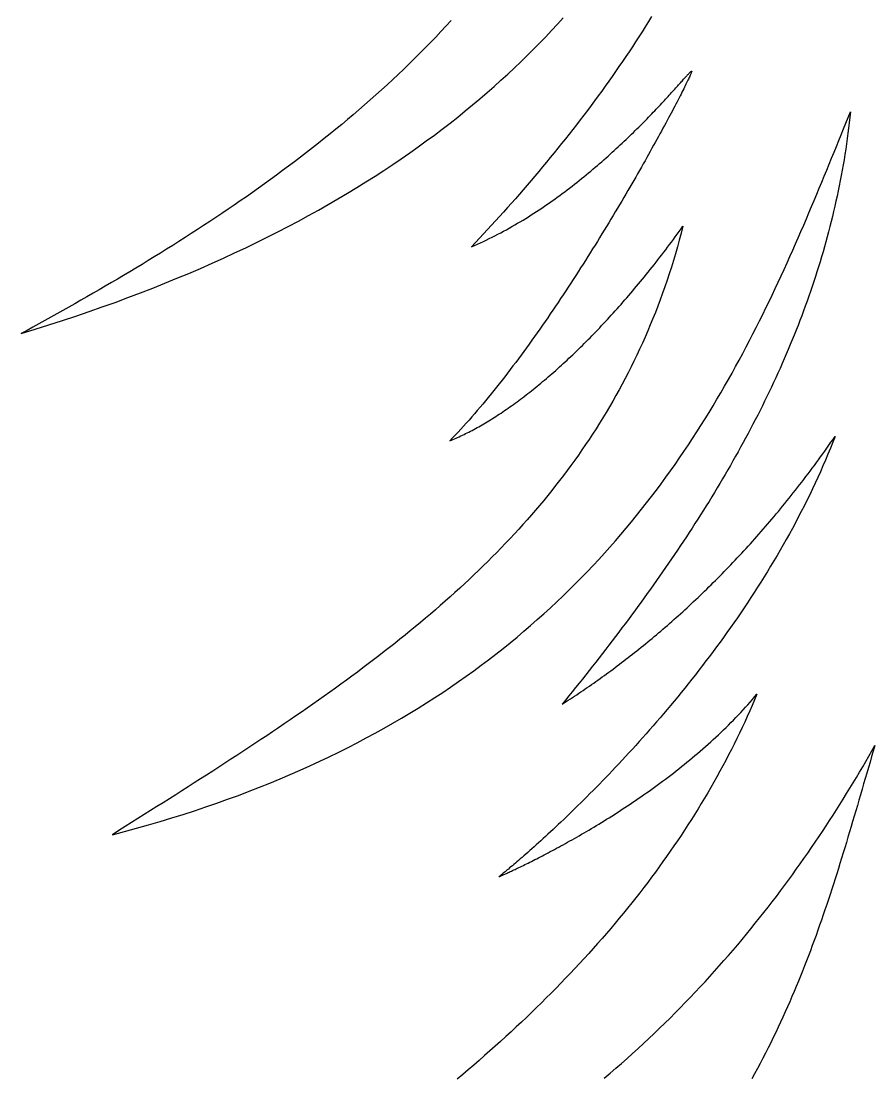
# Model space of a CAD drawing. Extents: x 5 to 105, y 2 to 136.
# Drawn here: x 68.37 to 76.45, y 37 to 46.99 of the extents above; entities that cross this region are included whole.
import ezdxf

# ---------------------------------------------------------------- set-up
doc = ezdxf.new("R2010")
doc.units = 0
doc.layers.get('0').update_dxf_attribs({"linetype": 'CONTINUOUS'})

msp = doc.modelspace()

# ---------------------------------------------------------------- linework, layer by layer
at = {"color": 7}
for points in [[(68.3735, 44.0363, 0), (68.5057, 44.0767, 0), (68.6362, 44.1178, 0), (68.765, 44.1594, 0), (68.8921, 44.2017, 0), (69.0175, 44.2445, 0), (69.1412, 44.2878, 0), (69.2632, 44.3317, 0), (69.3836, 44.3762, 0), (69.5024, 44.4211, 0), (69.6195, 44.4666, 0), (69.735, 44.5127, 0), (69.8489, 44.5592, 0), (69.9612, 44.6062, 0), (70.0719, 44.6537, 0), (70.181, 44.7017, 0), (70.2886, 44.7501, 0), (70.3946, 44.799, 0), (70.4991, 44.8484, 0), (70.6021, 44.8982, 0), (70.7035, 44.9484, 0), (70.8035, 44.9991, 0), (70.902, 45.0501, 0), (70.999, 45.1016, 0), (71.0945, 45.1534, 0), (71.1886, 45.2057, 0), (71.2812, 45.2583, 0), (71.3725, 45.3113, 0), (71.4622, 45.3646, 0), (71.5506, 45.4183, 0), (71.6376, 45.4723, 0), (71.7233, 45.5267, 0), (71.8075, 45.5813, 0), (71.8904, 45.6363, 0), (71.972, 45.6916, 0), (72.0522, 45.7472, 0), (72.1311, 45.803, 0), (72.2087, 45.8592, 0), (72.285, 45.9155, 0), (72.36, 45.9722, 0), (72.4337, 46.0291, 0), (72.5062, 46.0862, 0), (72.5775, 46.1436, 0), (72.6475, 46.2011, 0), (72.7162, 46.2589, 0), (72.7838, 46.3169, 0), (72.8501, 46.375, 0), (72.9153, 46.4334, 0), (72.9793, 46.4919, 0), (73.0421, 46.5506, 0), (73.1038, 46.6094, 0), (73.1643, 46.6684, 0), (73.2238, 46.7275, 0), (73.282, 46.7867, 0), (73.3392, 46.8461, 0), (73.3953, 46.9055, 0), (73.4503, 46.9651, 0), (73.5043, 47.0247, 0)], [(72.4448, 47.001, 0), (72.3963, 46.948, 0), (72.3474, 46.8955, 0), (72.2981, 46.8434, 0), (72.2484, 46.7916, 0), (72.1984, 46.7403, 0), (72.148, 46.6894, 0), (72.0972, 46.6388, 0), (72.046, 46.5887, 0), (71.9946, 46.5389, 0), (71.9428, 46.4895, 0), (71.8906, 46.4405, 0), (71.8382, 46.3919, 0), (71.7854, 46.3437, 0), (71.7323, 46.2958, 0), (71.6789, 46.2483, 0), (71.6253, 46.2011, 0), (71.5714, 46.1544, 0), (71.5172, 46.108, 0), (71.4627, 46.0619, 0), (71.408, 46.0162, 0), (71.3531, 45.9709, 0), (71.2979, 45.9259, 0), (71.2425, 45.8813, 0), (71.1869, 45.837, 0), (71.131, 45.793, 0), (71.075, 45.7494, 0), (71.0188, 45.7062, 0), (70.9624, 45.6632, 0), (70.9058, 45.6206, 0), (70.8491, 45.5784, 0), (70.7922, 45.5364, 0), (70.7351, 45.4948, 0), (70.678, 45.4535, 0), (70.6206, 45.4126, 0), (70.5632, 45.3719, 0), (70.5056, 45.3316, 0), (70.448, 45.2915, 0), (70.3902, 45.2518, 0), (70.3324, 45.2124, 0), (70.2744, 45.1733, 0), (70.2164, 45.1345, 0), (70.1584, 45.096, 0), (70.1003, 45.0578, 0), (70.0421, 45.0199, 0), (69.9839, 44.9823, 0), (69.9257, 44.9449, 0), (69.8674, 44.9079, 0), (69.8092, 44.8711, 0), (69.7509, 44.8347, 0), (69.6926, 44.7984, 0), (69.6344, 44.7625, 0), (69.5761, 44.7269, 0), (69.518, 44.6915, 0), (69.4598, 44.6563, 0), (69.4017, 44.6215, 0), (69.3436, 44.5869, 0), (69.2856, 44.5526, 0), (69.2277, 44.5185, 0), (69.1699, 44.4847, 0), (69.1121, 44.4511, 0), (69.0545, 44.4178, 0), (68.9969, 44.3847, 0), (68.9395, 44.3518, 0), (68.8822, 44.3192, 0), (68.825, 44.2869, 0), (68.768, 44.2548, 0), (68.7111, 44.2229, 0), (68.6544, 44.1912, 0), (68.5979, 44.1598, 0), (68.5415, 44.1286, 0), (68.4853, 44.0976, 0), (68.4293, 44.0668, 0), (68.3735, 44.0363, 0)], [(74.3407, 47.0363, 0), (74.3112, 46.9886, 0), (74.2813, 46.941, 0), (74.2512, 46.8935, 0), (74.2208, 46.8461, 0), (74.1901, 46.7988, 0), (74.1592, 46.7516, 0), (74.128, 46.7045, 0), (74.0965, 46.6576, 0), (74.0647, 46.6107, 0), (74.0327, 46.564, 0), (74.0005, 46.5173, 0), (73.968, 46.4709, 0), (73.9352, 46.4245, 0), (73.9023, 46.3782, 0), (73.869, 46.3321, 0), (73.8356, 46.2862, 0), (73.802, 46.2403, 0), (73.7681, 46.1946, 0), (73.734, 46.149, 0), (73.6997, 46.1036, 0), (73.6652, 46.0583, 0), (73.6305, 46.0132, 0), (73.5956, 45.9682, 0), (73.5606, 45.9234, 0), (73.5253, 45.8787, 0), (73.4899, 45.8342, 0), (73.4543, 45.7898, 0), (73.4185, 45.7456, 0), (73.3826, 45.7016, 0), (73.3465, 45.6577, 0), (73.3102, 45.614, 0), (73.2738, 45.5704, 0), (73.2373, 45.5271, 0), (73.2006, 45.4839, 0), (73.1638, 45.4409, 0), (73.1269, 45.3981, 0), (73.0898, 45.3554, 0), (73.0526, 45.313, 0), (73.0153, 45.2707, 0), (72.9779, 45.2286, 0), (72.9404, 45.1867, 0), (72.9028, 45.145, 0), (72.8651, 45.1035, 0), (72.8273, 45.0622, 0), (72.7894, 45.0211, 0), (72.7514, 44.9802, 0), (72.7134, 44.9396, 0), (72.6753, 44.8991, 0), (72.6371, 44.8588, 0)], [(74.7208, 46.5177, 0), (74.7206, 46.5159, 0), (74.7199, 46.5134, 0), (74.7188, 46.51, 0), (74.7173, 46.5058, 0), (74.7153, 46.5009, 0), (74.7129, 46.4951, 0), (74.7101, 46.4885, 0), (74.7069, 46.4812, 0), (74.7033, 46.4731, 0), (74.6992, 46.4643, 0), (74.6948, 46.4547, 0), (74.6899, 46.4444, 0), (74.6847, 46.4334, 0), (74.679, 46.4217, 0), (74.673, 46.4092, 0), (74.6666, 46.3961, 0), (74.6598, 46.3823, 0), (74.6526, 46.3678, 0), (74.645, 46.3527, 0), (74.6371, 46.3369, 0), (74.6288, 46.3205, 0), (74.6201, 46.3035, 0), (74.6111, 46.2858, 0), (74.6017, 46.2675, 0), (74.592, 46.2486, 0), (74.5819, 46.2292, 0), (74.5714, 46.2091, 0), (74.5607, 46.1885, 0), (74.5496, 46.1674, 0), (74.5381, 46.1457, 0), (74.5263, 46.1234, 0), (74.5142, 46.1006, 0), (74.5018, 46.0773, 0), (74.4891, 46.0535, 0), (74.476, 46.0292, 0), (74.4626, 46.0044, 0), (74.449, 45.9792, 0), (74.435, 45.9534, 0), (74.4207, 45.9272, 0), (74.4061, 45.9006, 0), (74.3912, 45.8735, 0), (74.3761, 45.846, 0), (74.3606, 45.8181, 0), (74.3449, 45.7898, 0), (74.3289, 45.7611, 0), (74.3126, 45.732, 0), (74.2961, 45.7025, 0), (74.2792, 45.6726, 0), (74.2622, 45.6424, 0), (74.2448, 45.6119, 0), (74.2272, 45.581, 0), (74.2094, 45.5498, 0), (74.1913, 45.5182, 0), (74.173, 45.4864, 0), (74.1544, 45.4543, 0), (74.1356, 45.4219, 0), (74.1165, 45.3892, 0), (74.0973, 45.3562, 0), (74.0778, 45.323, 0), (74.0581, 45.2896, 0), (74.0381, 45.2559, 0), (74.018, 45.222, 0), (73.9976, 45.1879, 0), (73.9771, 45.1536, 0), (73.9563, 45.119, 0), (73.9353, 45.0843, 0), (73.9142, 45.0495, 0), (73.8928, 45.0144, 0), (73.8713, 44.9792, 0), (73.8496, 44.9439, 0), (73.8277, 44.9084, 0), (73.8056, 44.8728, 0), (73.7833, 44.8371, 0), (73.7609, 44.8013, 0), (73.7384, 44.7654, 0), (73.7156, 44.7294, 0), (73.6927, 44.6934, 0), (73.6697, 44.6573, 0), (73.6465, 44.6211, 0), (73.6231, 44.5849, 0), (73.5996, 44.5486, 0), (73.576, 44.5124, 0), (73.5523, 44.4761, 0), (73.5284, 44.4398, 0), (73.5044, 44.4035, 0), (73.4802, 44.3673, 0), (73.456, 44.3311, 0), (73.4316, 44.2949, 0), (73.4071, 44.2587, 0), (73.3825, 44.2227, 0), (73.3578, 44.1867, 0), (73.333, 44.1507, 0), (73.3081, 44.1149, 0), (73.2832, 44.0791, 0), (73.2581, 44.0435, 0), (73.2329, 44.008, 0), (73.2077, 43.9726, 0), (73.1824, 43.9374, 0), (73.157, 43.9023, 0), (73.1315, 43.8674, 0), (73.106, 43.8326, 0), (73.0804, 43.798, 0), (73.0548, 43.7636, 0), (73.0291, 43.7295, 0), (73.0033, 43.6955, 0), (72.9775, 43.6617, 0), (72.9517, 43.6282, 0), (72.9258, 43.5949, 0), (72.8999, 43.5619, 0), (72.8739, 43.5291, 0), (72.8479, 43.4966, 0), (72.8219, 43.4644, 0), (72.7959, 43.4325, 0), (72.7698, 43.4009, 0), (72.7438, 43.3696, 0), (72.7177, 43.3386, 0), (72.6916, 43.3079, 0), (72.6656, 43.2776, 0), (72.6395, 43.2476, 0), (72.6134, 43.218, 0), (72.5874, 43.1888, 0), (72.5613, 43.16, 0), (72.5353, 43.1315, 0), (72.5093, 43.1035, 0), (72.4833, 43.0759, 0), (72.4574, 43.0486, 0), (72.4314, 43.0219, 0)], [(72.6371, 44.8588, 0), (72.6652, 44.8709, 0), (72.6932, 44.8833, 0), (72.7211, 44.8959, 0), (72.7489, 44.9088, 0), (72.7765, 44.9219, 0), (72.804, 44.9352, 0), (72.8314, 44.9487, 0), (72.8587, 44.9625, 0), (72.8859, 44.9765, 0), (72.9129, 44.9907, 0), (72.9398, 45.0051, 0), (72.9666, 45.0197, 0), (72.9932, 45.0345, 0), (73.0197, 45.0494, 0), (73.0461, 45.0646, 0), (73.0723, 45.0799, 0), (73.0984, 45.0954, 0), (73.1243, 45.1111, 0), (73.1501, 45.1269, 0), (73.1758, 45.1428, 0), (73.2013, 45.1589, 0), (73.2267, 45.1752, 0), (73.2519, 45.1916, 0), (73.2769, 45.2081, 0), (73.3018, 45.2247, 0), (73.3266, 45.2414, 0), (73.3512, 45.2583, 0), (73.3756, 45.2753, 0), (73.3999, 45.2923, 0), (73.424, 45.3095, 0), (73.448, 45.3267, 0), (73.4717, 45.3441, 0), (73.4954, 45.3615, 0), (73.5188, 45.3789, 0), (73.5421, 45.3965, 0), (73.5652, 45.4141, 0), (73.5881, 45.4317, 0), (73.6109, 45.4494, 0), (73.6334, 45.4671, 0), (73.6558, 45.4849, 0), (73.678, 45.5027, 0), (73.7001, 45.5206, 0), (73.7219, 45.5384, 0), (73.7436, 45.5563, 0), (73.765, 45.5741, 0), (73.7863, 45.592, 0), (73.8074, 45.6099, 0), (73.8283, 45.6277, 0), (73.849, 45.6456, 0), (73.8695, 45.6634, 0), (73.8898, 45.6812, 0), (73.9099, 45.699, 0), (73.9298, 45.7167, 0), (73.9495, 45.7344, 0), (73.969, 45.752, 0), (73.9883, 45.7696, 0), (74.0074, 45.7871, 0), (74.0263, 45.8045, 0), (74.0449, 45.8219, 0), (74.0634, 45.8392, 0), (74.0816, 45.8564, 0), (74.0996, 45.8735, 0), (74.1174, 45.8905, 0), (74.1349, 45.9074, 0), (74.1523, 45.9242, 0), (74.1694, 45.9409, 0), (74.1863, 45.9575, 0), (74.203, 45.974, 0), (74.2194, 45.9903, 0), (74.2356, 46.0065, 0), (74.2516, 46.0225, 0), (74.2673, 46.0384, 0), (74.2828, 46.0542, 0), (74.2981, 46.0698, 0), (74.3131, 46.0852, 0), (74.3279, 46.1005, 0), (74.3424, 46.1155, 0), (74.3567, 46.1304, 0), (74.3708, 46.1451, 0), (74.3846, 46.1596, 0), (74.3981, 46.174, 0), (74.4114, 46.1881, 0), (74.4244, 46.202, 0), (74.4372, 46.2156, 0), (74.4497, 46.2291, 0), (74.462, 46.2423, 0), (74.474, 46.2553, 0), (74.4858, 46.2681, 0), (74.4973, 46.2806, 0), (74.5085, 46.2929, 0), (74.5194, 46.3049, 0), (74.5301, 46.3166, 0), (74.5405, 46.3281, 0), (74.5506, 46.3393, 0), (74.5605, 46.3502, 0), (74.5701, 46.3608, 0), (74.5794, 46.3712, 0), (74.5884, 46.3812, 0), (74.5972, 46.391, 0), (74.6056, 46.4004, 0), (74.6138, 46.4095, 0), (74.6217, 46.4183, 0), (74.6293, 46.4268, 0), (74.6366, 46.435, 0), (74.6436, 46.4428, 0), (74.6504, 46.4502, 0), (74.6568, 46.4573, 0), (74.6629, 46.4641, 0), (74.6688, 46.4705, 0), (74.6743, 46.4765, 0), (74.6795, 46.4822, 0), (74.6845, 46.4875, 0), (74.6891, 46.4924, 0), (74.6934, 46.4969, 0), (74.6974, 46.501, 0), (74.7011, 46.5048, 0), (74.7045, 46.5081, 0), (74.7076, 46.511, 0), (74.7103, 46.5135, 0), (74.7128, 46.5155, 0), (74.7149, 46.5172, 0), (74.7167, 46.5184, 0), (74.7181, 46.5191, 0), (74.7193, 46.5194, 0), (74.7201, 46.5193, 0), (74.7206, 46.5187, 0), (74.7208, 46.5177, 0)], [(69.2371, 39.2931, 0), (69.3524, 39.3232, 0), (69.4662, 39.3542, 0), (69.5787, 39.3859, 0), (69.6898, 39.4183, 0), (69.7996, 39.4515, 0), (69.908, 39.4853, 0), (70.015, 39.5199, 0), (70.1208, 39.5553, 0), (70.2252, 39.5913, 0), (70.3283, 39.6279, 0), (70.4302, 39.6653, 0), (70.5307, 39.7034, 0), (70.63, 39.742, 0), (70.728, 39.7814, 0), (70.8248, 39.8214, 0), (70.9203, 39.862, 0), (71.0146, 39.9032, 0), (71.1076, 39.9451, 0), (71.1995, 39.9876, 0), (71.2901, 40.0306, 0), (71.3796, 40.0742, 0), (71.4679, 40.1185, 0), (71.555, 40.1632, 0), (71.641, 40.2086, 0), (71.7258, 40.2545, 0), (71.8094, 40.3009, 0), (71.892, 40.3478, 0), (71.9734, 40.3953, 0), (72.0537, 40.4433, 0), (72.1329, 40.4918, 0), (72.211, 40.5408, 0), (72.2881, 40.5902, 0), (72.3641, 40.6402, 0), (72.439, 40.6906, 0), (72.5129, 40.7415, 0), (72.5857, 40.7928, 0), (72.6576, 40.8445, 0), (72.7284, 40.8967, 0), (72.7982, 40.9493, 0), (72.867, 41.0023, 0), (72.9348, 41.0557, 0), (73.0017, 41.1095, 0), (73.0675, 41.1637, 0), (73.1325, 41.2182, 0), (73.1965, 41.2731, 0), (73.2595, 41.3284, 0), (73.3217, 41.384, 0), (73.3829, 41.44, 0), (73.4433, 41.4962, 0), (73.5027, 41.5528, 0), (73.5613, 41.6097, 0), (73.6189, 41.6669, 0), (73.6758, 41.7244, 0), (73.7318, 41.7822, 0), (73.7869, 41.8403, 0), (73.8412, 41.8986, 0), (73.8947, 41.9571, 0), (73.9474, 42.0159, 0), (73.9993, 42.075, 0), (74.0504, 42.1342, 0), (74.1007, 42.1937, 0), (74.1503, 42.2534, 0), (74.1991, 42.3133, 0), (74.2472, 42.3733, 0), (74.2945, 42.4336, 0), (74.3411, 42.494, 0), (74.387, 42.5546, 0), (74.4322, 42.6153, 0), (74.4767, 42.6762, 0), (74.5205, 42.7372, 0), (74.5636, 42.7983, 0), (74.6061, 42.8596, 0), (74.6479, 42.9209, 0), (74.6891, 42.9824, 0), (74.7296, 43.0439, 0), (74.7695, 43.1055, 0), (74.8088, 43.1672, 0), (74.8475, 43.2289, 0), (74.8857, 43.2907, 0), (74.9232, 43.3525, 0), (74.9602, 43.4144, 0), (74.9966, 43.4763, 0), (75.0324, 43.5382, 0), (75.0678, 43.6001, 0), (75.1026, 43.662, 0), (75.1368, 43.7238, 0), (75.1706, 43.7857, 0), (75.2039, 43.8475, 0), (75.2367, 43.9093, 0), (75.269, 43.971, 0), (75.3008, 44.0327, 0), (75.3322, 44.0943, 0), (75.3631, 44.1558, 0), (75.3936, 44.2172, 0), (75.4237, 44.2785, 0), (75.4534, 44.3397, 0), (75.4827, 44.4008, 0), (75.5115, 44.4618, 0), (75.54, 44.5227, 0), (75.5681, 44.5834, 0), (75.5959, 44.6439, 0), (75.6233, 44.7043, 0), (75.6503, 44.7645, 0), (75.6771, 44.8245, 0), (75.7035, 44.8844, 0), (75.7295, 44.944, 0), (75.7553, 45.0034, 0), (75.7808, 45.0626, 0), (75.8061, 45.1216, 0), (75.831, 45.1804, 0), (75.8557, 45.2389, 0), (75.8801, 45.2971, 0), (75.9043, 45.3551, 0), (75.9283, 45.4128, 0), (75.9521, 45.4702, 0), (75.9756, 45.5274, 0), (75.999, 45.5842, 0), (76.0221, 45.6407, 0), (76.0451, 45.6969, 0), (76.068, 45.7528, 0), (76.0906, 45.8083, 0), (76.1132, 45.8635, 0), (76.1355, 45.9183, 0), (76.1578, 45.9728, 0), (76.1799, 46.0269, 0), (76.202, 46.0806, 0), (76.2239, 46.1339, 0)], [(76.2239, 46.1339, 0), (76.2185, 46.0831, 0), (76.2127, 46.0325, 0), (76.2066, 45.982, 0), (76.2001, 45.9317, 0), (76.1933, 45.8815, 0), (76.1862, 45.8314, 0), (76.1787, 45.7814, 0), (76.1709, 45.7317, 0), (76.1628, 45.682, 0), (76.1544, 45.6325, 0), (76.1457, 45.5831, 0), (76.1366, 45.5338, 0), (76.1272, 45.4847, 0), (76.1175, 45.4357, 0), (76.1075, 45.3868, 0), (76.0972, 45.3381, 0), (76.0866, 45.2895, 0), (76.0757, 45.241, 0), (76.0645, 45.1926, 0), (76.0529, 45.1444, 0), (76.0411, 45.0963, 0), (76.029, 45.0483, 0), (76.0166, 45.0005, 0), (76.0039, 44.9528, 0), (75.9909, 44.9052, 0), (75.9776, 44.8577, 0), (75.964, 44.8103, 0), (75.9501, 44.763, 0), (75.936, 44.7159, 0), (75.9215, 44.6689, 0), (75.9068, 44.622, 0), (75.8918, 44.5752, 0), (75.8766, 44.5285, 0), (75.861, 44.482, 0), (75.8452, 44.4355, 0), (75.8292, 44.3892, 0), (75.8128, 44.343, 0), (75.7962, 44.2969, 0), (75.7793, 44.2509, 0), (75.7622, 44.205, 0), (75.7448, 44.1592, 0), (75.7271, 44.1135, 0), (75.7092, 44.068, 0), (75.6911, 44.0225, 0), (75.6726, 43.9771, 0), (75.654, 43.9319, 0), (75.6351, 43.8867, 0), (75.6159, 43.8417, 0), (75.5965, 43.7967, 0), (75.5768, 43.7518, 0), (75.557, 43.7071, 0), (75.5368, 43.6624, 0), (75.5165, 43.6179, 0), (75.4959, 43.5734, 0), (75.475, 43.529, 0), (75.454, 43.4848, 0), (75.4327, 43.4406, 0), (75.4112, 43.3965, 0), (75.3895, 43.3525, 0), (75.3675, 43.3086, 0), (75.3453, 43.2647, 0), (75.3229, 43.221, 0), (75.3003, 43.1774, 0), (75.2775, 43.1338, 0), (75.2544, 43.0903, 0), (75.2312, 43.047, 0), (75.2077, 43.0037, 0), (75.1841, 42.9604, 0), (75.1602, 42.9173, 0), (75.1361, 42.8743, 0), (75.1118, 42.8313, 0), (75.0874, 42.7884, 0), (75.0627, 42.7456, 0), (75.0378, 42.7029, 0), (75.0128, 42.6602, 0), (74.9875, 42.6176, 0), (74.9621, 42.5751, 0), (74.9365, 42.5327, 0), (74.9107, 42.4903, 0), (74.8847, 42.448, 0), (74.8585, 42.4058, 0), (74.8322, 42.3637, 0), (74.8057, 42.3216, 0), (74.779, 42.2796, 0), (74.7521, 42.2377, 0), (74.7251, 42.1958, 0), (74.6978, 42.154, 0), (74.6705, 42.1123, 0), (74.6429, 42.0707, 0), (74.6152, 42.0291, 0), (74.5873, 41.9875, 0), (74.5593, 41.946, 0), (74.5311, 41.9046, 0), (74.5028, 41.8633, 0), (74.4743, 41.822, 0), (74.4457, 41.7808, 0), (74.4169, 41.7396, 0), (74.3879, 41.6985, 0), (74.3589, 41.6574, 0), (74.3296, 41.6164, 0), (74.3003, 41.5754, 0), (74.2708, 41.5345, 0), (74.2411, 41.4937, 0), (74.2113, 41.4529, 0), (74.1814, 41.4121, 0), (74.1514, 41.3715, 0), (74.1212, 41.3308, 0), (74.0909, 41.2902, 0), (74.0605, 41.2497, 0), (74.03, 41.2092, 0), (73.9993, 41.1687, 0), (73.9685, 41.1283, 0), (73.9376, 41.0879, 0), (73.9066, 41.0476, 0), (73.8754, 41.0073, 0), (73.8442, 40.9671, 0), (73.8128, 40.9269, 0), (73.7814, 40.8867, 0), (73.7498, 40.8466, 0), (73.7181, 40.8065, 0), (73.6864, 40.7665, 0), (73.6545, 40.7264, 0), (73.6225, 40.6865, 0), (73.5905, 40.6465, 0), (73.5583, 40.6066, 0), (73.526, 40.5667, 0), (73.4937, 40.5269, 0)], [(74.6385, 45.0517, 0), (74.6214, 44.986, 0), (74.6038, 44.9207, 0), (74.5857, 44.856, 0), (74.567, 44.7918, 0), (74.5479, 44.7282, 0), (74.5282, 44.665, 0), (74.5081, 44.6024, 0), (74.4874, 44.5403, 0), (74.4662, 44.4786, 0), (74.4446, 44.4175, 0), (74.4224, 44.3568, 0), (74.3998, 44.2966, 0), (74.3767, 44.237, 0), (74.353, 44.1777, 0), (74.3289, 44.119, 0), (74.3044, 44.0607, 0), (74.2793, 44.0029, 0), (74.2538, 43.9455, 0), (74.2278, 43.8886, 0), (74.2013, 43.8321, 0), (74.1744, 43.7761, 0), (74.147, 43.7205, 0), (74.1192, 43.6653, 0), (74.0909, 43.6105, 0), (74.0621, 43.5562, 0), (74.0329, 43.5023, 0), (74.0032, 43.4488, 0), (73.9731, 43.3956, 0), (73.9425, 43.3429, 0), (73.9115, 43.2906, 0), (73.8801, 43.2387, 0), (73.8482, 43.1871, 0), (73.8159, 43.136, 0), (73.7832, 43.0852, 0), (73.75, 43.0347, 0), (73.7165, 42.9847, 0), (73.6825, 42.935, 0), (73.648, 42.8856, 0), (73.6132, 42.8366, 0), (73.5779, 42.7879, 0), (73.5423, 42.7396, 0), (73.5062, 42.6916, 0), (73.4697, 42.644, 0), (73.4328, 42.5966, 0), (73.3955, 42.5496, 0), (73.3579, 42.5029, 0), (73.3198, 42.4565, 0), (73.2813, 42.4104, 0), (73.2425, 42.3645, 0), (73.2032, 42.319, 0), (73.1636, 42.2738, 0), (73.1236, 42.2289, 0), (73.0832, 42.1842, 0), (73.0424, 42.1398, 0), (73.0013, 42.0957, 0), (72.9598, 42.0518, 0), (72.9179, 42.0082, 0), (72.8757, 41.9648, 0), (72.8331, 41.9217, 0), (72.7901, 41.8789, 0), (72.7468, 41.8362, 0), (72.7032, 41.7938, 0), (72.6592, 41.7516, 0), (72.6148, 41.7097, 0), (72.5701, 41.668, 0), (72.525, 41.6264, 0), (72.4796, 41.5851, 0), (72.4339, 41.544, 0), (72.3878, 41.5031, 0), (72.3414, 41.4624, 0), (72.2947, 41.4218, 0), (72.2477, 41.3814, 0), (72.2003, 41.3413, 0), (72.1526, 41.3013, 0), (72.1046, 41.2614, 0), (72.0562, 41.2217, 0), (72.0076, 41.1822, 0), (71.9587, 41.1428, 0), (71.9094, 41.1036, 0), (71.8598, 41.0645, 0), (71.81, 41.0255, 0), (71.7598, 40.9867, 0), (71.7093, 40.948, 0), (71.6586, 40.9094, 0), (71.6075, 40.871, 0), (71.5562, 40.8326, 0), (71.5046, 40.7944, 0), (71.4527, 40.7562, 0), (71.4005, 40.7182, 0), (71.348, 40.6802, 0), (71.2953, 40.6423, 0), (71.2423, 40.6045, 0), (71.189, 40.5668, 0), (71.1355, 40.5292, 0), (71.0817, 40.4916, 0), (71.0276, 40.454, 0), (70.9733, 40.4166, 0), (70.9187, 40.3792, 0), (70.8639, 40.3418, 0), (70.8088, 40.3044, 0), (70.7535, 40.2671, 0), (70.6979, 40.2299, 0), (70.6421, 40.1926, 0), (70.586, 40.1554, 0), (70.5298, 40.1182, 0), (70.4732, 40.081, 0), (70.4165, 40.0438, 0), (70.3595, 40.0066, 0), (70.3023, 39.9694, 0), (70.2449, 39.9322, 0), (70.1872, 39.895, 0), (70.1293, 39.8577, 0), (70.0713, 39.8204, 0), (70.013, 39.7831, 0), (69.9545, 39.7458, 0), (69.8958, 39.7084, 0), (69.8368, 39.671, 0), (69.7777, 39.6335, 0), (69.7184, 39.596, 0), (69.6589, 39.5584, 0), (69.5992, 39.5207, 0), (69.5393, 39.483, 0), (69.4793, 39.4452, 0), (69.419, 39.4073, 0), (69.3586, 39.3693, 0), (69.2979, 39.3312, 0), (69.2371, 39.2931, 0)], [(72.4314, 43.0219, 0), (72.446, 43.0278, 0), (72.4607, 43.0339, 0), (72.4755, 43.0401, 0), (72.4903, 43.0466, 0), (72.5052, 43.0532, 0), (72.5202, 43.0599, 0), (72.5353, 43.0669, 0), (72.5504, 43.074, 0), (72.5656, 43.0813, 0), (72.5809, 43.0888, 0), (72.5962, 43.0964, 0), (72.6116, 43.1042, 0), (72.6271, 43.1122, 0), (72.6426, 43.1203, 0), (72.6582, 43.1286, 0), (72.6739, 43.1371, 0), (72.6896, 43.1458, 0), (72.7054, 43.1546, 0), (72.7212, 43.1636, 0), (72.7372, 43.1727, 0), (72.7531, 43.182, 0), (72.7692, 43.1915, 0), (72.7853, 43.2012, 0), (72.8014, 43.211, 0), (72.8177, 43.2209, 0), (72.8339, 43.2311, 0), (72.8503, 43.2414, 0), (72.8667, 43.2519, 0), (72.8831, 43.2625, 0), (72.8996, 43.2733, 0), (72.9162, 43.2843, 0), (72.9328, 43.2954, 0), (72.9494, 43.3067, 0), (72.9661, 43.3182, 0), (72.9829, 43.3298, 0), (72.9997, 43.3416, 0), (73.0165, 43.3535, 0), (73.0334, 43.3657, 0), (73.0504, 43.3779, 0), (73.0674, 43.3903, 0), (73.0844, 43.4029, 0), (73.1015, 43.4157, 0), (73.1187, 43.4286, 0), (73.1358, 43.4417, 0), (73.1531, 43.4549, 0), (73.1703, 43.4683, 0), (73.1876, 43.4818, 0), (73.205, 43.4955, 0), (73.2224, 43.5094, 0), (73.2398, 43.5234, 0), (73.2572, 43.5376, 0), (73.2747, 43.5519, 0), (73.2923, 43.5664, 0), (73.3099, 43.5811, 0), (73.3275, 43.5959, 0), (73.3451, 43.6109, 0), (73.3628, 43.626, 0), (73.3805, 43.6412, 0), (73.3982, 43.6567, 0), (73.416, 43.6723, 0), (73.4338, 43.688, 0), (73.4517, 43.7039, 0), (73.4695, 43.7199, 0), (73.4874, 43.7361, 0), (73.5053, 43.7525, 0), (73.5233, 43.769, 0), (73.5412, 43.7856, 0), (73.5592, 43.8024, 0), (73.5773, 43.8194, 0), (73.5953, 43.8365, 0), (73.6134, 43.8538, 0), (73.6315, 43.8712, 0), (73.6496, 43.8888, 0), (73.6677, 43.9065, 0), (73.6859, 43.9243, 0), (73.704, 43.9423, 0), (73.7222, 43.9605, 0), (73.7404, 43.9788, 0), (73.7587, 43.9973, 0), (73.7769, 44.0159, 0), (73.7952, 44.0346, 0), (73.8134, 44.0535, 0), (73.8317, 44.0726, 0), (73.85, 44.0918, 0), (73.8683, 44.1111, 0), (73.8867, 44.1306, 0), (73.905, 44.1503, 0), (73.9233, 44.17, 0), (73.9417, 44.19, 0), (73.9601, 44.21, 0), (73.9784, 44.2303, 0), (73.9968, 44.2506, 0), (74.0152, 44.2711, 0), (74.0336, 44.2918, 0), (74.052, 44.3126, 0), (74.0704, 44.3335, 0), (74.0888, 44.3546, 0), (74.1072, 44.3758, 0), (74.1256, 44.3972, 0), (74.144, 44.4187, 0), (74.1624, 44.4403, 0), (74.1808, 44.4621, 0), (74.1992, 44.484, 0), (74.2176, 44.5061, 0), (74.236, 44.5283, 0), (74.2544, 44.5507, 0), (74.2728, 44.5731, 0), (74.2912, 44.5958, 0), (74.3096, 44.6185, 0), (74.3279, 44.6414, 0), (74.3463, 44.6645, 0), (74.3647, 44.6877, 0), (74.383, 44.711, 0), (74.4014, 44.7344, 0), (74.4197, 44.758, 0), (74.438, 44.7818, 0), (74.4563, 44.8056, 0), (74.4746, 44.8296, 0), (74.4929, 44.8538, 0), (74.5111, 44.8781, 0), (74.5294, 44.9025, 0), (74.5476, 44.927, 0), (74.5658, 44.9517, 0), (74.584, 44.9765, 0), (74.6022, 45.0015, 0), (74.6204, 45.0265, 0), (74.6385, 45.0517, 0)], [(76.0778, 43.063, 0), (76.0559, 43.0068, 0), (76.0334, 42.9508, 0), (76.0105, 42.895, 0), (75.9871, 42.8394, 0), (75.9633, 42.7841, 0), (75.939, 42.7291, 0), (75.9143, 42.6743, 0), (75.8891, 42.6197, 0), (75.8636, 42.5654, 0), (75.8376, 42.5113, 0), (75.8113, 42.4575, 0), (75.7845, 42.404, 0), (75.7574, 42.3507, 0), (75.7299, 42.2977, 0), (75.7021, 42.245, 0), (75.6739, 42.1925, 0), (75.6454, 42.1403, 0), (75.6166, 42.0884, 0), (75.5874, 42.0368, 0), (75.558, 41.9855, 0), (75.5283, 41.9345, 0), (75.4983, 41.8838, 0), (75.468, 41.8334, 0), (75.4375, 41.7832, 0), (75.4067, 41.7334, 0), (75.3757, 41.6839, 0), (75.3445, 41.6347, 0), (75.313, 41.5859, 0), (75.2814, 41.5373, 0), (75.2495, 41.4891, 0), (75.2175, 41.4412, 0), (75.1853, 41.3936, 0), (75.1529, 41.3464, 0), (75.1204, 41.2995, 0), (75.0878, 41.2529, 0), (75.055, 41.2067, 0), (75.0221, 41.1609, 0), (74.9891, 41.1154, 0), (74.9559, 41.0702, 0), (74.9227, 41.0254, 0), (74.8895, 40.981, 0), (74.8561, 40.937, 0), (74.8227, 40.8933, 0), (74.7893, 40.8499, 0), (74.7558, 40.807, 0), (74.7223, 40.7644, 0), (74.6888, 40.7223, 0), (74.6553, 40.6805, 0), (74.6217, 40.6391, 0), (74.5882, 40.598, 0), (74.5548, 40.5574, 0), (74.5213, 40.5172, 0), (74.488, 40.4774, 0), (74.4546, 40.438, 0), (74.4214, 40.399, 0), (74.3882, 40.3604, 0), (74.3551, 40.3223, 0), (74.3222, 40.2846, 0), (74.2893, 40.2472, 0), (74.2566, 40.2104, 0), (74.224, 40.1739, 0), (74.1915, 40.1379, 0), (74.1592, 40.1023, 0), (74.1271, 40.0672, 0), (74.0951, 40.0325, 0), (74.0633, 39.9982, 0), (74.0317, 39.9645, 0), (74.0004, 39.9311, 0), (73.9692, 39.8982, 0), (73.9383, 39.8658, 0), (73.9076, 39.8339, 0), (73.8772, 39.8024, 0), (73.847, 39.7714, 0), (73.8171, 39.7409, 0), (73.7875, 39.7108, 0), (73.7581, 39.6813, 0), (73.7291, 39.6522, 0), (73.7004, 39.6236, 0), (73.672, 39.5955, 0), (73.6439, 39.5679, 0), (73.6162, 39.5408, 0), (73.5889, 39.5142, 0), (73.5619, 39.4881, 0), (73.5353, 39.4626, 0), (73.5091, 39.4375, 0), (73.4832, 39.413, 0), (73.4578, 39.389, 0), (73.4328, 39.3655, 0), (73.4082, 39.3425, 0), (73.3841, 39.3201, 0), (73.3604, 39.2982, 0), (73.3372, 39.2768, 0), (73.3145, 39.256, 0), (73.2922, 39.2357, 0), (73.2704, 39.216, 0), (73.2492, 39.1968, 0), (73.2284, 39.1782, 0), (73.2082, 39.1602, 0), (73.1885, 39.1427, 0), (73.1694, 39.1257, 0), (73.1508, 39.1094, 0), (73.1327, 39.0936, 0), (73.1153, 39.0784, 0), (73.0984, 39.0638, 0), (73.0822, 39.0497, 0), (73.0665, 39.0363, 0), (73.0515, 39.0234, 0), (73.0371, 39.0111, 0), (73.0233, 38.9995, 0), (73.0102, 38.9884, 0), (72.9978, 38.9779, 0), (72.986, 38.9681, 0), (72.9749, 38.9588, 0), (72.9645, 38.9502, 0), (72.9548, 38.9422, 0), (72.9459, 38.9348, 0), (72.9376, 38.928, 0), (72.9301, 38.9218, 0), (72.9233, 38.9163, 0), (72.9173, 38.9115, 0), (72.9121, 38.9072, 0), (72.9076, 38.9036, 0), (72.9039, 38.9007, 0), (72.901, 38.8984, 0), (72.899, 38.8967, 0), (72.8977, 38.8957, 0), (72.8973, 38.8954, 0)], [(73.4937, 40.5269, 0), (73.5135, 40.5396, 0), (73.5333, 40.5523, 0), (73.5531, 40.5652, 0), (73.573, 40.5782, 0), (73.5929, 40.5913, 0), (73.6128, 40.6045, 0), (73.6328, 40.6178, 0), (73.6528, 40.6312, 0), (73.6728, 40.6447, 0), (73.6928, 40.6583, 0), (73.7129, 40.672, 0), (73.733, 40.6859, 0), (73.7531, 40.6998, 0), (73.7733, 40.7138, 0), (73.7934, 40.728, 0), (73.8136, 40.7422, 0), (73.8339, 40.7566, 0), (73.8541, 40.771, 0), (73.8744, 40.7856, 0), (73.8947, 40.8003, 0), (73.915, 40.8151, 0), (73.9353, 40.83, 0), (73.9557, 40.845, 0), (73.9761, 40.8601, 0), (73.9965, 40.8753, 0), (74.0169, 40.8907, 0), (74.0373, 40.9061, 0), (74.0578, 40.9217, 0), (74.0782, 40.9373, 0), (74.0987, 40.9531, 0), (74.1192, 40.969, 0), (74.1397, 40.985, 0), (74.1603, 41.0011, 0), (74.1808, 41.0173, 0), (74.2014, 41.0337, 0), (74.222, 41.0501, 0), (74.2426, 41.0667, 0), (74.2632, 41.0834, 0), (74.2838, 41.1002, 0), (74.3044, 41.1171, 0), (74.325, 41.1341, 0), (74.3457, 41.1512, 0), (74.3663, 41.1685, 0), (74.387, 41.1859, 0), (74.4077, 41.2033, 0), (74.4283, 41.2209, 0), (74.449, 41.2387, 0), (74.4697, 41.2565, 0), (74.4904, 41.2745, 0), (74.5111, 41.2925, 0), (74.5318, 41.3107, 0), (74.5526, 41.329, 0), (74.5733, 41.3474, 0), (74.594, 41.366, 0), (74.6147, 41.3847, 0), (74.6355, 41.4034, 0), (74.6562, 41.4223, 0), (74.6769, 41.4414, 0), (74.6976, 41.4605, 0), (74.7184, 41.4798, 0), (74.7391, 41.4992, 0), (74.7598, 41.5187, 0), (74.7806, 41.5383, 0), (74.8013, 41.5581, 0), (74.822, 41.5779, 0), (74.8427, 41.5979, 0), (74.8634, 41.6181, 0), (74.8842, 41.6383, 0), (74.9049, 41.6587, 0), (74.9256, 41.6792, 0), (74.9462, 41.6998, 0), (74.9669, 41.7205, 0), (74.9876, 41.7414, 0), (75.0083, 41.7624, 0), (75.0289, 41.7835, 0), (75.0496, 41.8048, 0), (75.0702, 41.8261, 0), (75.0909, 41.8476, 0), (75.1115, 41.8692, 0), (75.1321, 41.891, 0), (75.1527, 41.9129, 0), (75.1733, 41.9349, 0), (75.1939, 41.957, 0), (75.2144, 41.9793, 0), (75.235, 42.0017, 0), (75.2555, 42.0242, 0), (75.276, 42.0469, 0), (75.2965, 42.0696, 0), (75.317, 42.0926, 0), (75.3375, 42.1156, 0), (75.3579, 42.1388, 0), (75.3784, 42.1621, 0), (75.3988, 42.1855, 0), (75.4192, 42.2091, 0), (75.4396, 42.2328, 0), (75.4599, 42.2566, 0), (75.4802, 42.2806, 0), (75.5006, 42.3047, 0), (75.5209, 42.3289, 0), (75.5411, 42.3533, 0), (75.5614, 42.3778, 0), (75.5816, 42.4024, 0), (75.6018, 42.4272, 0), (75.622, 42.4521, 0), (75.6421, 42.4772, 0), (75.6622, 42.5023, 0), (75.6823, 42.5277, 0), (75.7024, 42.5531, 0), (75.7224, 42.5787, 0), (75.7424, 42.6044, 0), (75.7624, 42.6303, 0), (75.7824, 42.6563, 0), (75.8023, 42.6824, 0), (75.8222, 42.7087, 0), (75.8421, 42.7351, 0), (75.8619, 42.7617, 0), (75.8817, 42.7883, 0), (75.9015, 42.8152, 0), (75.9212, 42.8421, 0), (75.9409, 42.8693, 0), (75.9606, 42.8965, 0), (75.9802, 42.9239, 0), (75.9998, 42.9514, 0), (76.0194, 42.9791, 0), (76.0389, 43.0069, 0), (76.0584, 43.0349, 0), (76.0778, 43.063, 0)], [(75.3375, 40.6227, 0), (75.3154, 40.5699, 0), (75.2929, 40.5171, 0), (75.2699, 40.4644, 0), (75.2465, 40.4119, 0), (75.2226, 40.3595, 0), (75.1983, 40.3072, 0), (75.1736, 40.255, 0), (75.1484, 40.2029, 0), (75.1227, 40.151, 0), (75.0966, 40.0991, 0), (75.0701, 40.0474, 0), (75.0432, 39.9958, 0), (75.0158, 39.9443, 0), (74.9879, 39.893, 0), (74.9597, 39.8417, 0), (74.931, 39.7906, 0), (74.9018, 39.7396, 0), (74.8722, 39.6887, 0), (74.8422, 39.6379, 0), (74.8118, 39.5872, 0), (74.7809, 39.5367, 0), (74.7496, 39.4862, 0), (74.7179, 39.4359, 0), (74.6858, 39.3857, 0), (74.6532, 39.3356, 0), (74.6202, 39.2857, 0), (74.5868, 39.2358, 0), (74.5529, 39.1861, 0), (74.5186, 39.1365, 0), (74.4839, 39.087, 0), (74.4488, 39.0376, 0), (74.4133, 38.9883, 0), (74.3773, 38.9391, 0), (74.341, 38.8901, 0), (74.3042, 38.8412, 0), (74.267, 38.7924, 0), (74.2293, 38.7437, 0), (74.1913, 38.6951, 0), (74.1528, 38.6466, 0), (74.114, 38.5983, 0), (74.0747, 38.5501, 0), (74.035, 38.5019, 0), (73.9949, 38.454, 0), (73.9544, 38.4061, 0), (73.9135, 38.3583, 0), (73.8722, 38.3106, 0), (73.8304, 38.2631, 0), (73.7883, 38.2157, 0), (73.7458, 38.1684, 0), (73.7028, 38.1212, 0), (73.6595, 38.0741, 0), (73.6157, 38.0272, 0), (73.5716, 37.9803, 0), (73.527, 37.9336, 0), (73.4821, 37.887, 0), (73.4368, 37.8405, 0), (73.391, 37.7941, 0), (73.3449, 37.7478, 0), (73.2983, 37.7017, 0), (73.2514, 37.6556, 0), (73.2041, 37.6097, 0), (73.1564, 37.5639, 0), (73.1083, 37.5182, 0), (73.0598, 37.4726, 0), (73.0109, 37.4271, 0), (72.9616, 37.3818, 0), (72.912, 37.3366, 0), (72.8619, 37.2914, 0), (72.8115, 37.2464, 0), (72.7607, 37.2015, 0), (72.7095, 37.1568, 0), (72.6579, 37.1121, 0), (72.6059, 37.0675, 0), (72.5536, 37.0231, 0), (72.5008, 36.9788, 0)], [(72.8973, 38.8954, 0), (72.8976, 38.8955, 0), (72.8984, 38.8959, 0), (72.8999, 38.8965, 0), (72.9018, 38.8974, 0), (72.9044, 38.8985, 0), (72.9074, 38.8998, 0), (72.911, 38.9014, 0), (72.9152, 38.9032, 0), (72.9198, 38.9052, 0), (72.925, 38.9075, 0), (72.9307, 38.9101, 0), (72.9369, 38.9128, 0), (72.9436, 38.9158, 0), (72.9508, 38.9191, 0), (72.9585, 38.9225, 0), (72.9666, 38.9262, 0), (72.9753, 38.9302, 0), (72.9844, 38.9344, 0), (72.9939, 38.9388, 0), (73.0039, 38.9434, 0), (73.0144, 38.9483, 0), (73.0253, 38.9534, 0), (73.0366, 38.9587, 0), (73.0484, 38.9642, 0), (73.0605, 38.97, 0), (73.0731, 38.976, 0), (73.0861, 38.9823, 0), (73.0995, 38.9887, 0), (73.1133, 38.9954, 0), (73.1275, 39.0023, 0), (73.1421, 39.0094, 0), (73.157, 39.0168, 0), (73.1723, 39.0244, 0), (73.188, 39.0322, 0), (73.2041, 39.0402, 0), (73.2204, 39.0484, 0), (73.2372, 39.0569, 0), (73.2542, 39.0655, 0), (73.2716, 39.0744, 0), (73.2893, 39.0835, 0), (73.3074, 39.0928, 0), (73.3257, 39.1024, 0), (73.3444, 39.1121, 0), (73.3633, 39.1221, 0), (73.3826, 39.1323, 0), (73.4021, 39.1427, 0), (73.4219, 39.1533, 0), (73.442, 39.1641, 0), (73.4623, 39.1751, 0), (73.4829, 39.1863, 0), (73.5038, 39.1978, 0), (73.5249, 39.2094, 0), (73.5462, 39.2213, 0), (73.5678, 39.2333, 0), (73.5896, 39.2456, 0), (73.6116, 39.2581, 0), (73.6339, 39.2708, 0), (73.6563, 39.2836, 0), (73.679, 39.2967, 0), (73.7018, 39.31, 0), (73.7249, 39.3235, 0), (73.7481, 39.3372, 0), (73.7715, 39.3511, 0), (73.795, 39.3652, 0), (73.8187, 39.3794, 0), (73.8426, 39.3939, 0), (73.8666, 39.4086, 0), (73.8908, 39.4235, 0), (73.9151, 39.4385, 0), (73.9396, 39.4538, 0), (73.9641, 39.4693, 0), (73.9888, 39.4849, 0), (74.0136, 39.5008, 0), (74.0385, 39.5168, 0), (74.0635, 39.5331, 0), (74.0886, 39.5495, 0), (74.1137, 39.5661, 0), (74.139, 39.5829, 0), (74.1643, 39.5999, 0), (74.1897, 39.617, 0), (74.2151, 39.6344, 0), (74.2406, 39.652, 0), (74.2661, 39.6697, 0), (74.2917, 39.6876, 0), (74.3173, 39.7057, 0), (74.343, 39.724, 0), (74.3686, 39.7425, 0), (74.3943, 39.7611, 0), (74.42, 39.78, 0), (74.4457, 39.799, 0), (74.4714, 39.8182, 0), (74.497, 39.8375, 0), (74.5227, 39.8571, 0), (74.5483, 39.8768, 0), (74.5739, 39.8967, 0), (74.5994, 39.9168, 0), (74.6249, 39.9371, 0), (74.6504, 39.9575, 0), (74.6758, 39.9781, 0), (74.7011, 39.9989, 0), (74.7264, 40.0198, 0), (74.7516, 40.041, 0), (74.7767, 40.0622, 0), (74.8017, 40.0837, 0), (74.8266, 40.1053, 0), (74.8515, 40.1271, 0), (74.8762, 40.1491, 0), (74.9008, 40.1713, 0), (74.9252, 40.1936, 0), (74.9496, 40.216, 0), (74.9738, 40.2387, 0), (74.9979, 40.2615, 0), (75.0218, 40.2844, 0), (75.0456, 40.3076, 0), (75.0692, 40.3309, 0), (75.0926, 40.3543, 0), (75.1159, 40.3779, 0), (75.1389, 40.4017, 0), (75.1618, 40.4256, 0), (75.1845, 40.4497, 0), (75.2071, 40.474, 0), (75.2294, 40.4984, 0), (75.2514, 40.5229, 0), (75.2733, 40.5477, 0), (75.2949, 40.5725, 0), (75.3164, 40.5976, 0), (75.3375, 40.6227, 0)], [(73.8939, 36.9897, 0), (73.9484, 37.0357, 0), (74.0024, 37.082, 0), (74.0559, 37.1285, 0), (74.109, 37.1753, 0), (74.1615, 37.2223, 0), (74.2135, 37.2695, 0), (74.2651, 37.3169, 0), (74.3162, 37.3646, 0), (74.3668, 37.4124, 0), (74.4169, 37.4605, 0), (74.4666, 37.5087, 0), (74.5157, 37.5571, 0), (74.5644, 37.6057, 0), (74.6127, 37.6545, 0), (74.6605, 37.7035, 0), (74.7078, 37.7526, 0), (74.7546, 37.8019, 0), (74.801, 37.8513, 0), (74.8469, 37.9009, 0), (74.8924, 37.9506, 0), (74.9375, 38.0004, 0), (74.982, 38.0504, 0), (75.0262, 38.1005, 0), (75.0699, 38.1507, 0), (75.1131, 38.2011, 0), (75.156, 38.2515, 0), (75.1983, 38.302, 0), (75.2403, 38.3526, 0), (75.2818, 38.4033, 0), (75.3229, 38.4541, 0), (75.3636, 38.505, 0), (75.4038, 38.5559, 0), (75.4436, 38.6069, 0), (75.483, 38.658, 0), (75.522, 38.7091, 0), (75.5606, 38.7602, 0), (75.5988, 38.8114, 0), (75.6365, 38.8626, 0), (75.6739, 38.9138, 0), (75.7108, 38.9651, 0), (75.7473, 39.0164, 0), (75.7835, 39.0677, 0), (75.8192, 39.1189, 0), (75.8546, 39.1702, 0), (75.8896, 39.2215, 0), (75.9241, 39.2728, 0), (75.9583, 39.324, 0), (75.9921, 39.3752, 0), (76.0256, 39.4264, 0), (76.0586, 39.4775, 0), (76.0913, 39.5286, 0), (76.1236, 39.5797, 0), (76.1555, 39.6307, 0), (76.187, 39.6816, 0), (76.2182, 39.7324, 0), (76.2491, 39.7832, 0), (76.2795, 39.8339, 0), (76.3096, 39.8845, 0), (76.3394, 39.9351, 0), (76.3688, 39.9855, 0), (76.3978, 40.0358, 0), (76.4265, 40.086, 0), (76.4548, 40.1361, 0)], [(76.4548, 40.1361, 0), (76.4394, 40.0837, 0), (76.424, 40.0316, 0), (76.4087, 39.9796, 0), (76.3935, 39.9278, 0), (76.3784, 39.8762, 0), (76.3633, 39.8247, 0), (76.3483, 39.7735, 0), (76.3334, 39.7224, 0), (76.3185, 39.6714, 0), (76.3036, 39.6206, 0), (76.2887, 39.57, 0), (76.2739, 39.5195, 0), (76.2591, 39.4692, 0), (76.2442, 39.419, 0), (76.2294, 39.3689, 0), (76.2145, 39.319, 0), (76.1996, 39.2691, 0), (76.1846, 39.2194, 0), (76.1696, 39.1699, 0), (76.1545, 39.1204, 0), (76.1394, 39.071, 0), (76.1242, 39.0217, 0), (76.1089, 38.9726, 0), (76.0935, 38.9235, 0), (76.078, 38.8745, 0), (76.0623, 38.8256, 0), (76.0466, 38.7767, 0), (76.0307, 38.728, 0), (76.0146, 38.6793, 0), (75.9984, 38.6306, 0), (75.9821, 38.582, 0), (75.9655, 38.5335, 0), (75.9488, 38.485, 0), (75.9319, 38.4366, 0), (75.9148, 38.3882, 0), (75.8975, 38.3398, 0), (75.88, 38.2915, 0), (75.8622, 38.2432, 0), (75.8442, 38.1949, 0), (75.8259, 38.1466, 0), (75.8074, 38.0984, 0), (75.7887, 38.0501, 0), (75.7696, 38.0019, 0), (75.7503, 37.9536, 0), (75.7307, 37.9054, 0), (75.7108, 37.8571, 0), (75.6905, 37.8088, 0), (75.67, 37.7605, 0), (75.6491, 37.7121, 0), (75.6278, 37.6638, 0), (75.6063, 37.6154, 0), (75.5843, 37.5669, 0), (75.562, 37.5184, 0), (75.5393, 37.4699, 0), (75.5163, 37.4213, 0), (75.4928, 37.3726, 0), (75.4689, 37.3239, 0), (75.4447, 37.2751, 0), (75.42, 37.2262, 0), (75.3948, 37.1773, 0), (75.3693, 37.1283, 0), (75.3432, 37.0792, 0), (75.3167, 37.0299, 0), (75.2898, 36.9806, 0)]]:
    msp.add_polyline3d(points, dxfattribs=at)

doc.saveas('drawing.dxf')
